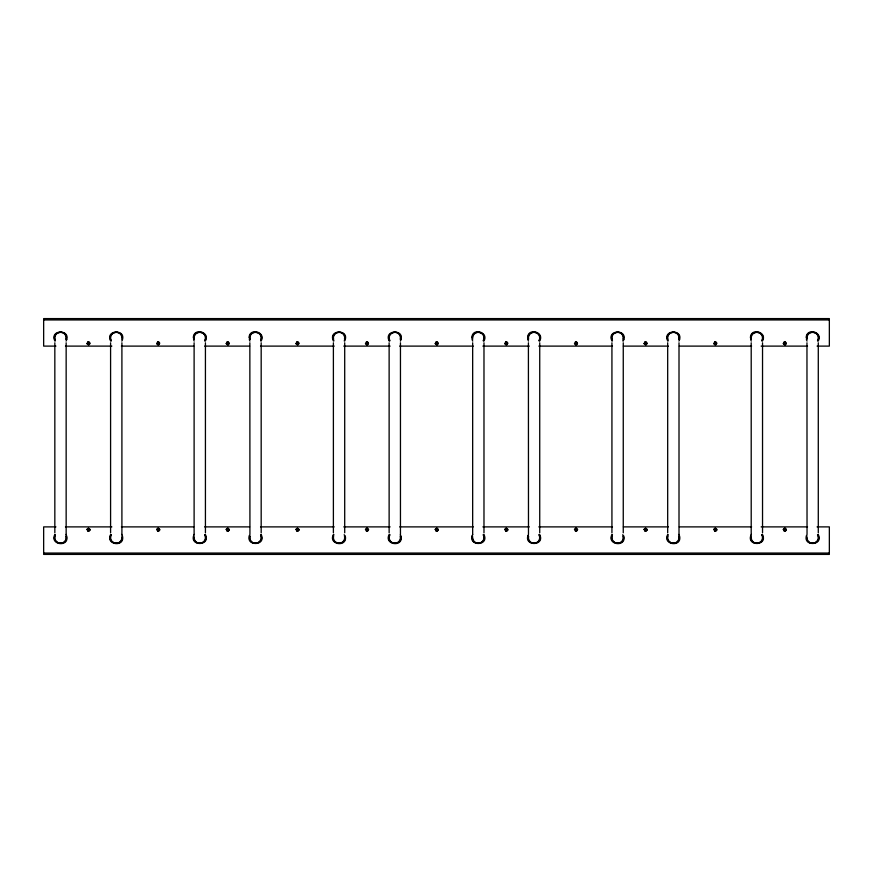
<?xml version="1.0" encoding="UTF-8"?>
<svg xmlns="http://www.w3.org/2000/svg" width="873" height="873" viewBox="0 0 873 873"><rect width="100%" height="100%" fill="white"/><g stroke="black" fill="none" stroke-linecap="round" stroke-linejoin="round"><path stroke-width="1.31" d="M66.73 339.553L66.228 339.422C68.771 328.663 50.11 331.118 55.348 340.852L54.901 341.103C48.986 329.045 72.001 329.045 66.086 341.103M66.73 535.978C69.491 547.666 49.215 544.992 54.901 534.418L55.348 534.68C50.11 544.403 68.771 546.858 66.228 536.109L66.086 534.418M122.471 339.553L121.98 339.422C124.523 328.663 105.862 331.118 111.1 340.852L110.653 341.103C104.738 329.045 127.753 329.045 121.827 341.103M122.471 535.978C125.243 547.666 104.956 544.992 110.653 534.418L111.1 534.68C105.862 544.403 124.523 546.858 121.98 536.109L121.827 534.418M193.315 337.884C193.304 327.211 210.699 331.871 205.351 341.103L204.904 340.852C210.142 331.118 191.493 328.663 194.035 339.422L193.828 337.884M193.533 535.978L194.035 536.109C191.493 546.858 210.142 544.403 204.904 534.68L205.351 534.418C211.277 546.487 188.262 546.487 194.177 534.418M249.067 337.884C249.056 327.211 266.451 331.871 261.103 341.103L260.656 340.852C265.894 331.118 247.245 328.663 249.787 339.422L249.58 337.884M249.285 535.978L249.787 536.109C247.245 546.858 265.894 544.403 260.656 534.68L261.103 534.418C267.029 546.487 244.014 546.487 249.929 534.418L249.853 342.794M345.272 339.553L344.78 339.422C347.323 328.663 328.663 331.118 333.901 340.852L333.453 341.103C327.539 329.045 350.553 329.045 344.628 341.103L344.18 340.852M345.272 535.978C348.043 547.666 327.757 544.992 333.453 534.418L333.901 534.68C328.663 544.403 347.323 546.858 344.78 536.109L344.18 534.68M401.023 339.553L400.532 339.422C403.075 328.663 384.415 331.118 389.653 340.852L389.205 341.103C383.291 329.045 406.305 329.045 400.38 341.103M401.023 535.978C403.784 547.666 383.509 544.992 389.205 534.418L389.653 534.68C384.415 544.403 403.075 546.858 400.532 536.109L400.38 534.418M471.867 337.884C471.856 327.211 489.251 331.871 483.904 341.103L483.456 340.852C488.694 331.118 470.045 328.663 472.588 339.422L472.38 337.884M472.086 535.978L472.588 536.109C470.045 546.858 488.694 544.403 483.456 534.68L483.904 534.418C489.829 546.487 466.815 546.487 472.73 534.418M527.619 337.884C527.608 327.211 545.003 331.871 539.656 341.103L539.208 340.852C544.446 331.118 525.797 328.663 528.34 339.422L528.132 337.884M527.838 535.978L528.34 536.109C525.797 546.858 544.446 544.403 539.208 534.68L539.656 534.418C545.581 546.487 522.567 546.487 528.481 534.418L528.405 342.794M623.824 339.553L623.333 339.422C625.876 328.663 607.215 331.118 612.453 340.852L612.006 341.103C606.091 329.045 629.106 329.045 623.18 341.103L622.733 340.852M623.824 535.978C626.596 547.666 606.309 544.992 612.006 534.418L612.453 534.68C607.215 544.403 625.876 546.858 623.333 536.109L622.733 534.68M679.576 339.553L679.074 339.422C681.617 328.663 662.967 331.118 668.205 340.852L667.758 341.103C661.843 329.045 684.847 329.045 678.932 341.103M679.576 535.978C682.337 547.666 662.061 544.992 667.758 534.418L668.205 534.68C662.967 544.403 681.617 546.858 679.074 536.109L678.932 534.418M750.42 337.884C750.409 327.211 767.804 331.871 762.456 341.103L762.009 340.852C767.247 331.118 748.598 328.663 751.14 339.422L750.933 337.884M750.638 535.978L751.14 536.109C748.598 546.858 767.247 544.403 762.009 534.68L762.456 534.418C768.382 546.487 745.367 546.487 751.282 534.418M806.172 337.884C806.161 327.211 823.545 331.871 818.208 341.103L817.761 340.852C822.999 331.118 804.349 328.663 806.881 339.422L806.685 337.884M806.39 535.978L806.881 536.109C804.349 546.858 822.999 544.403 817.761 534.68L818.208 534.418C824.123 546.487 801.108 546.487 807.034 534.418L806.958 342.794M86.94 343.602L87.933 341.889L89.799 342.565L89.461 344.519L88.468 344.89L86.94 343.602L89.057 344.071L88.784 342.478L87.551 343.515M89.264 530.107L89.057 528.929L87.867 528.929L88.14 530.522L89.799 530.435L87.933 531.111L86.94 529.398L88.468 528.11L89.984 529.398L89.799 530.435M156.671 343.602L157.664 341.889L159.53 342.565L159.192 344.519L158.199 344.89L156.671 343.602L158.799 344.071L158.515 342.478L157.282 343.515M159.006 530.107L158.799 528.929L157.598 528.929L157.882 530.522L159.53 530.435L157.664 531.111L156.671 529.398L158.199 528.11L159.715 529.398L159.53 530.435M226.216 343.602L227.209 341.889L229.075 342.565L228.737 344.519L227.744 344.89L226.216 343.602L228.333 344.071L228.06 342.478L226.827 343.515M228.54 530.107L228.333 528.929L227.144 528.929L227.417 530.522L229.075 530.435L227.209 531.111L226.216 529.398L227.744 528.11L229.261 529.398L229.075 530.435M295.947 343.602L296.94 341.889L298.806 342.565L298.468 344.519L297.475 344.89L295.947 343.602L298.064 344.071L297.791 342.478L296.558 343.515M298.282 530.107L298.064 528.929L296.875 528.929L297.158 530.522L298.806 530.435L296.94 531.111L295.947 529.398L297.475 528.11L298.992 529.398L298.806 530.435M365.492 343.602L366.485 341.889L368.351 342.565L368.013 344.519L367.009 344.89L365.492 343.602L367.609 344.071L367.337 342.478L366.093 343.515M367.817 530.107L367.609 528.929L366.42 528.929L366.693 530.522L368.351 530.435L366.485 531.111L365.492 529.398L367.009 528.11L368.537 529.398L368.351 530.435M435.223 343.602L436.216 341.889L438.082 342.565L437.744 344.519L436.751 344.89L435.223 343.602L437.34 344.071L437.067 342.478L435.834 343.515M437.548 530.107L437.34 528.929L436.151 528.929L436.424 530.522L438.082 530.435L436.216 531.111L435.223 529.398L436.751 528.11L438.268 529.398L438.082 530.435M504.769 343.602L505.762 341.889L507.628 342.565L507.289 344.519L506.285 344.89L504.769 343.602L506.886 344.071L506.613 342.478L505.369 343.515M507.093 530.107L506.886 528.929L505.696 528.929L505.969 530.522L507.628 530.435L505.762 531.111L504.769 529.398L506.285 528.11L507.813 529.398L507.628 530.435M574.499 343.602L575.493 341.889L577.359 342.565L577.02 344.519L576.027 344.89L574.499 343.602L576.616 344.071L576.344 342.478L575.111 343.515M576.824 530.107L576.616 528.929L575.427 528.929L575.7 530.522L577.359 530.435L575.493 531.111L574.499 529.398L576.027 528.11L577.544 529.398L577.359 530.435M644.045 343.602L645.038 341.889L646.904 342.565L646.555 344.519L645.562 344.89L644.045 343.602L646.162 344.071L645.889 342.478L644.645 343.515M646.369 530.107L646.162 528.929L644.972 528.929L645.245 530.522L646.904 530.435L645.038 531.111L644.045 529.398L645.562 528.11L647.089 529.398L646.904 530.435M713.776 343.602L714.769 341.889L716.635 342.565L716.297 344.519L715.293 344.89L713.776 343.602L715.893 344.071L715.62 342.478L714.387 343.515M716.1 530.107L715.893 528.929L714.703 528.929L714.976 530.522L716.635 530.435L714.769 531.111L713.776 529.398L715.293 528.11L716.82 529.398L716.635 530.435M783.321 343.602L784.314 341.889L786.18 342.565L785.831 344.519L784.838 344.89L783.321 343.602L785.438 344.071L785.154 342.478L783.921 343.515M785.645 530.107L785.438 528.929L784.238 528.929L784.521 530.522L786.18 530.435L784.314 531.111L783.321 529.398L784.838 528.11L786.366 529.398L786.18 530.435M88.784 342.478L88.991 341.889M87.933 531.111L88.14 530.522M158.515 342.478L158.722 341.889M157.664 531.111L157.882 530.522M228.06 342.478L228.268 341.889M227.209 531.111L227.417 530.522M297.791 342.478L297.999 341.889M296.94 531.111L297.158 530.522M367.337 342.478L367.544 341.889M366.485 531.111L366.693 530.522M437.067 342.478L437.275 341.889M436.216 531.111L436.424 530.522M506.613 342.478L506.82 341.889M505.762 531.111L505.969 530.522M576.344 342.478L576.551 341.889M575.493 531.111L575.7 530.522M645.889 342.478L646.096 341.889M645.038 531.111L645.245 530.522M715.62 342.478L715.827 341.889M714.769 531.111L714.976 530.522M785.154 342.478L785.373 341.889M784.314 531.111L784.521 530.522M89.384 529.485L89.984 529.398M159.115 529.485L159.715 529.398M228.65 529.485L229.261 529.398M298.391 529.485L298.992 529.398M367.926 529.485L368.537 529.398M437.668 529.485L438.268 529.398M507.202 529.485L507.813 529.398M576.944 529.485L577.544 529.398M646.478 529.485L647.089 529.398M716.209 529.485L716.82 529.398M785.755 529.485L786.366 529.398M43.65 319.944L829.35 319.944M55.927 346.112L43.65 346.112L43.65 318.601L829.35 318.601L829.35 346.112L817.073 346.112M65.475 346.112L111.853 346.112M121.402 346.112L193.697 346.112M204.609 346.112L249.623 346.112M260.536 346.112L334.195 346.112M343.744 346.112L390.122 346.112M399.67 346.112L473.33 346.112M482.878 346.112L529.256 346.112M538.805 346.112L612.464 346.112M623.377 346.112L668.391 346.112M679.303 346.112L751.598 346.112M761.147 346.112L807.525 346.112M55.927 526.888L43.65 526.888L43.65 554.399L829.35 554.399L829.35 526.888L817.073 526.888M65.475 526.888L111.853 526.888M121.402 526.888L193.697 526.888M204.609 526.888L249.623 526.888M260.536 526.888L334.195 526.888M343.744 526.888L390.122 526.888M399.67 526.888L473.33 526.888M482.878 526.888L529.256 526.888M538.805 526.888L612.464 526.888M623.377 526.888L668.391 526.888M679.303 526.888L751.598 526.888M761.147 526.888L807.525 526.888M43.65 553.056L829.35 553.056M785.755 343.515L786.366 343.602M716.209 343.515L716.82 343.602M646.478 343.515L647.089 343.602M576.944 343.515L577.544 343.602M507.202 343.515L507.813 343.602M437.668 343.515L438.268 343.602M367.926 343.515L368.537 343.602M298.391 343.515L298.992 343.602M228.65 343.515L229.261 343.602M159.115 343.515L159.715 343.602M89.384 343.515L89.984 343.602M783.321 529.398L783.921 529.485M713.776 529.398L714.387 529.485M644.045 529.398L644.645 529.485M574.499 529.398L575.111 529.485M504.769 529.398L505.369 529.485M435.223 529.398L435.834 529.485M365.492 529.398L366.093 529.485M295.947 529.398L296.558 529.485M226.216 529.398L226.827 529.485M156.671 529.398L157.282 529.485M86.94 529.398L87.551 529.485M806.39 339.553L807.034 341.103M750.638 339.553L751.282 341.103M527.838 339.553L528.481 341.103M472.086 339.553L472.73 341.103M249.285 339.553L249.929 341.103M193.533 339.553L194.177 341.103M784.314 341.889L784.521 342.478M785.154 530.522L785.373 531.111M714.769 341.889L714.976 342.478M715.62 530.522L715.827 531.111M645.038 341.889L645.245 342.478M645.889 530.522L646.096 531.111M575.493 341.889L575.7 342.478M576.344 530.522L576.551 531.111M505.762 341.889L505.969 342.478M506.613 530.522L506.82 531.111M436.216 341.889L436.424 342.478M437.067 530.522L437.275 531.111M366.485 341.889L366.693 342.478M367.337 530.522L367.544 531.111M296.94 341.889L297.158 342.478M297.791 530.522L297.999 531.111M227.209 341.889L227.417 342.478M228.06 530.522L228.268 531.111M157.664 341.889L157.882 342.478M158.515 530.522L158.722 531.111M87.933 341.889L88.14 342.478M88.784 530.522L88.991 531.111M818.285 342.794L818.285 532.803M784.838 344.289L784.838 344.89M784.838 528.11L784.838 528.711M762.533 342.794L762.533 532.803M751.206 342.794L751.206 534.451M715.293 344.289L715.293 344.89M715.293 528.11L715.293 528.711M679.008 342.794L679.008 534.451M667.681 342.794L667.681 532.803M645.562 344.289L645.562 344.89M645.562 528.11L645.562 528.711M623.257 342.794L623.257 532.803M611.929 342.794L611.929 532.803M576.027 344.289L576.027 344.89M576.027 528.11L576.027 528.711M539.732 342.794L539.732 532.803M506.285 344.289L506.285 344.89M506.285 528.11L506.285 528.711M483.98 342.794L483.98 532.803M472.664 342.794L472.664 534.451M436.751 344.289L436.751 344.89M436.751 528.11L436.751 528.711M400.456 342.794L400.456 534.451M389.129 342.794L389.129 532.803M367.009 344.289L367.009 344.89M367.009 528.11L367.009 528.711M344.704 342.794L344.704 532.803M333.388 342.794L333.388 532.803M297.475 344.289L297.475 344.89M297.475 528.11L297.475 528.711M261.18 342.794L261.18 532.803M227.744 344.289L227.744 344.89M227.744 528.11L227.744 528.711M205.428 342.794L205.428 532.803M194.112 342.794L194.112 534.451M158.199 344.289L158.199 344.89M158.199 528.11L158.199 528.711M121.904 342.794L121.904 534.451M110.587 342.794L110.587 532.803M88.468 344.289L88.468 344.89M88.468 528.11L88.468 528.711M66.152 342.794L66.152 534.451M54.835 342.794L54.835 532.803M55.021 339.346A5.664 5.664 0 0 1 60.488 332.22A5.664 5.664 0 0 1 65.955 339.346M65.955 536.186A5.664 5.664 0 0 1 60.488 543.312A5.664 5.664 0 0 1 55.021 536.186M111.34 340.71A5.664 5.664 0 0 1 114.778 332.417A5.664 5.664 0 0 1 121.904 337.884M121.904 537.648A5.664 5.664 0 0 1 114.778 543.115A5.664 5.664 0 0 1 111.34 534.811M612.126 339.346A5.664 5.664 0 0 1 617.593 332.22A5.664 5.664 0 0 1 623.06 339.346M623.06 536.186A5.664 5.664 0 0 1 617.593 543.312A5.664 5.664 0 0 1 612.126 536.186M667.878 339.346A5.664 5.664 0 0 1 673.345 332.22A5.664 5.664 0 0 1 678.812 339.346M678.812 536.186A5.664 5.664 0 0 1 673.345 543.312A5.664 5.664 0 0 1 667.878 536.186M528.601 339.346A5.664 5.664 0 0 1 534.811 332.264A5.664 5.664 0 0 1 538.968 340.71M538.968 534.811A5.664 5.664 0 0 1 534.811 543.257A5.664 5.664 0 0 1 528.601 536.186M250.049 339.346A5.664 5.664 0 0 1 255.516 332.22A5.664 5.664 0 0 1 260.983 339.346M260.983 536.186A5.664 5.664 0 0 1 255.516 543.312A5.664 5.664 0 0 1 250.049 536.186M194.112 337.884A5.664 5.664 0 0 1 201.237 332.417A5.664 5.664 0 0 1 204.675 340.71M204.675 534.811A5.664 5.664 0 0 1 201.237 543.115A5.664 5.664 0 0 1 194.112 537.648M751.206 337.884A5.664 5.664 0 0 1 758.331 332.417A5.664 5.664 0 0 1 761.769 340.71M761.769 534.811A5.664 5.664 0 0 1 758.331 543.115A5.664 5.664 0 0 1 751.206 537.648M333.573 339.346A5.664 5.664 0 0 1 339.04 332.22A5.664 5.664 0 0 1 344.508 339.346M344.508 536.186A5.664 5.664 0 0 1 339.04 543.312A5.664 5.664 0 0 1 333.573 536.186M389.893 340.71A5.664 5.664 0 0 1 394.05 332.264A5.664 5.664 0 0 1 400.26 339.346M400.26 536.186A5.664 5.664 0 0 1 394.05 543.257A5.664 5.664 0 0 1 389.893 534.811M472.664 337.884A5.664 5.664 0 0 1 479.779 332.417A5.664 5.664 0 0 1 483.216 340.71M483.216 534.811A5.664 5.664 0 0 1 479.779 543.115A5.664 5.664 0 0 1 472.664 537.648M806.958 337.884A5.664 5.664 0 0 1 814.083 332.417A5.664 5.664 0 0 1 817.521 340.71M817.521 534.811A5.664 5.664 0 0 1 814.083 543.115A5.664 5.664 0 0 1 806.958 537.648"/></g></svg>
